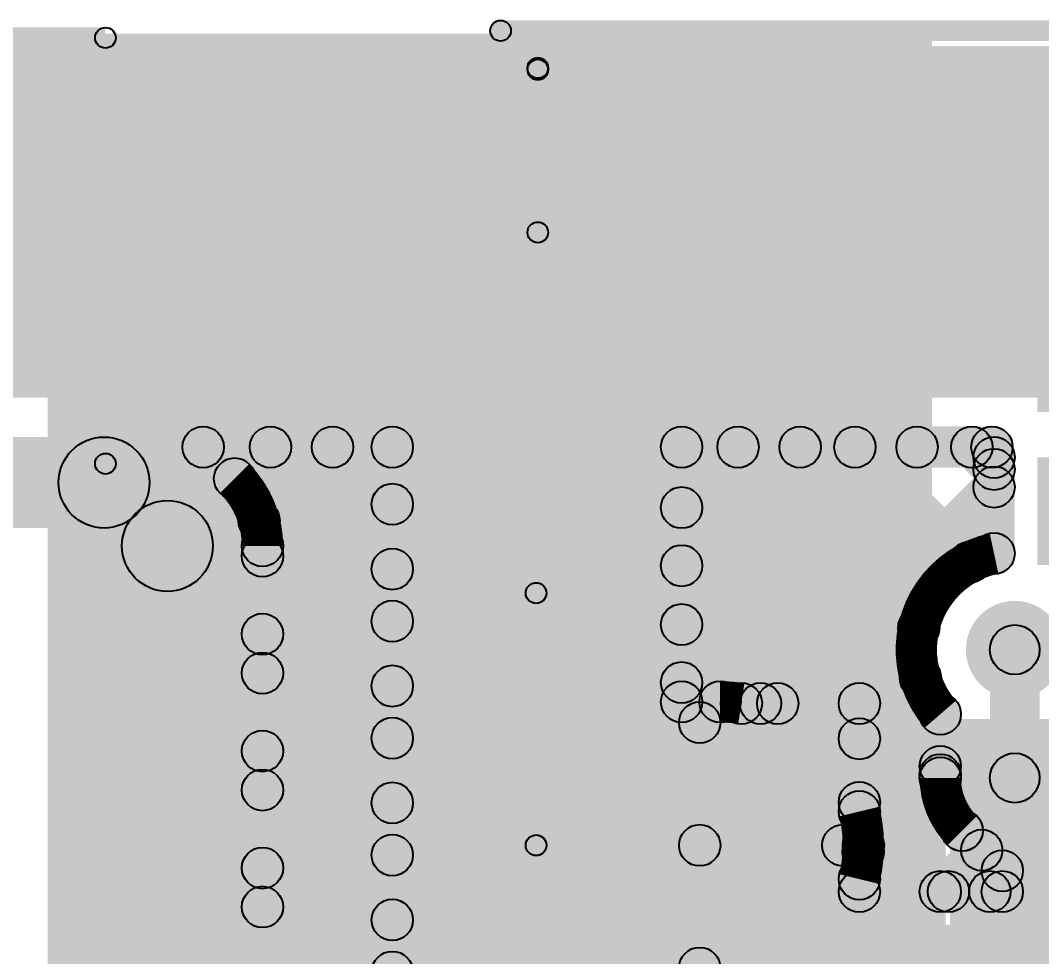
# Model space of a CAD drawing. Header units: millimetres. Extents: x -0.08 to 3.07, y -0.08 to 2.73.
# Drawn here: x 0.1904 to 0.4375, y 2.3368 to 2.5632 of the extents above; entities that cross this region are included whole.
import ezdxf

# ---------------------------------------------------------------- set-up
doc = ezdxf.new("R2010")
doc.units = ezdxf.units.MM
doc.header["$MEASUREMENT"] = 0
for name, color, linetype in [('BottomLayer', 5, 'Continuous'), ('BottomPaste', 16, 'Continuous'), ('BottomSolder', 6, 'Continuous'), ('PadHoleLayer', 156, 'Continuous'), ('TopLayer', 1, 'Continuous'), ('TopOverlay', 2, 'Continuous'), ('TopPaste', 8, 'Continuous'), ('TopSolder', 216, 'Continuous'), ('ViaHoleLayer', 16, 'Continuous')]:
    doc.layers.add(name, color=color, linetype=linetype)

# ---------------------------------------------------------------- blocks, each defined once
blk = doc.blocks.new('C10418_39')
at = {"layer": 'BottomLayer'}
h = blk.add_hatch(color=5, dxfattribs=at)
edge = h.paths.add_edge_path()
edge.add_arc((0.10335, 0), 0.01969, 270, 450)
edge.add_line((0.10335, 0.01969), (0.0935, 0.01969))
edge.add_arc((0.0935, 0), 0.01969, 90, 270)
edge.add_line((0.0935, -0.01969), (0.10335, -0.01969))
h = blk.add_hatch(color=5, dxfattribs=at)
edge = h.paths.add_edge_path()
edge.add_arc((0.1378, -0.11713), 0.01969, 180, 360)
edge.add_line((0.15748, -0.11713), (0.15748, -0.09547))
edge.add_arc((0.1378, -0.09547), 0.01969, 0, 180)
edge.add_line((0.11811, -0.09547), (0.11811, -0.11713))
at = {"layer": 'BottomSolder'}
h = blk.add_hatch(color=6, dxfattribs=at)
edge = h.paths.add_edge_path()
edge.add_arc((0.10335, 0), 0.02369, 270, 450)
edge.add_line((0.10335, 0.02369), (0.0935, 0.02369))
edge.add_arc((0.0935, 0), 0.02369, 90, 270)
edge.add_line((0.0935, -0.02369), (0.10335, -0.02369))
h = blk.add_hatch(color=6, dxfattribs=at)
edge = h.paths.add_edge_path()
edge.add_arc((0.1378, -0.11713), 0.02369, 180, 360)
edge.add_line((0.16148, -0.11713), (0.16148, -0.09547))
edge.add_arc((0.1378, -0.09547), 0.02369, 0, 180)
edge.add_line((0.11411, -0.09547), (0.11411, -0.11713))
at = {"layer": 'PadHoleLayer'}
h = blk.add_hatch(color=156, dxfattribs=at)
edge = h.paths.add_edge_path()
edge.add_arc((0.10433, 0), 0.01083, 270, 450)
edge.add_line((0.10433, 0.01083), (0.09252, 0.01083))
edge.add_arc((0.09252, 0), 0.01083, 90, 270)
edge.add_line((0.09252, -0.01083), (0.10433, -0.01083))
h = blk.add_hatch(color=156, dxfattribs=at)
edge = h.paths.add_edge_path()
edge.add_arc((0.1378, -0.11909), 0.00984, 180, 360)
edge.add_line((0.14764, -0.11909), (0.14764, -0.0935))
edge.add_arc((0.1378, -0.0935), 0.00984, 0, 180)
edge.add_line((0.12795, -0.0935), (0.12795, -0.11909))
at = {"layer": 'TopLayer'}
for points in [[(0.01732, 0.02657), (0.03386, 0.02657), (0.03386, -0.02657), (0.01732, -0.02657)], [(0.04291, 0.02657), (0.05945, 0.02657), (0.05945, -0.02657), (0.04291, -0.02657)]]:
    blk.add_hatch(color=1, dxfattribs=at).paths.add_polyline_path(points)
h = blk.add_hatch(color=1, dxfattribs=at)
edge = h.paths.add_edge_path()
edge.add_arc((0.10335, 0), 0.01969, 270, 450)
edge.add_line((0.10335, 0.01969), (0.0935, 0.01969))
edge.add_arc((0.0935, 0), 0.01969, 90, 270)
edge.add_line((0.0935, -0.01969), (0.10335, -0.01969))
h = blk.add_hatch(color=1, dxfattribs=at)
edge = h.paths.add_edge_path()
edge.add_arc((0.1378, -0.11713), 0.01969, 180, 360)
edge.add_line((0.15748, -0.11713), (0.15748, -0.09547))
edge.add_arc((0.1378, -0.09547), 0.01969, 0, 180)
edge.add_line((0.11811, -0.09547), (0.11811, -0.11713))
at = {"layer": 'TopOverlay'}
h = blk.add_hatch(color=2, dxfattribs=at)
edge = h.paths.add_edge_path()
edge.add_arc((0.138, 0), 0.0025, 0, 360)
for points in [[(0.1355, 0), (0.1405, 0), (0.1405, -0.061), (0.1355, -0.061)], [(0.13509, -0.14823), (0.14009, -0.14823), (0.14009, -0.1876), (0.13509, -0.1876)], [(0.14836, -0.19523), (0.14482, -0.19877), (0.13582, -0.18977), (0.13936, -0.18623)], [(0.14659, -0.1945), (0.14659, -0.1995), (-0.147, -0.1995), (-0.147, -0.1945)]]:
    blk.add_hatch(color=2, dxfattribs=at).paths.add_polyline_path(points)
h = blk.add_hatch(color=2, dxfattribs=at)
edge = h.paths.add_edge_path()
edge.add_arc((0.138, -0.061), 0.0025, 0, 360)
h = blk.add_hatch(color=2, dxfattribs=at)
edge = h.paths.add_edge_path()
edge.add_arc((0.13759, -0.14823), 0.0025, 0, 360)
h = blk.add_hatch(color=2, dxfattribs=at)
edge = h.paths.add_edge_path()
edge.add_arc((0.13759, -0.1876), 0.0025, 0, 360)
h = blk.add_hatch(color=2, dxfattribs=at)
edge = h.paths.add_edge_path()
edge.add_arc((0.13759, -0.188), 0.0025, 0, 360)
h = blk.add_hatch(color=2, dxfattribs=at)
edge = h.paths.add_edge_path()
edge.add_arc((0.14659, -0.197), 0.0025, 0, 360)
h = blk.add_hatch(color=2, dxfattribs=at)
edge = h.paths.add_edge_path()
edge.add_arc((0.14659, -0.197), 0.0025, 0, 360)
at = {"layer": 'TopPaste'}
for points in [[(0.01732, 0.02657), (0.03386, 0.02657), (0.03386, -0.02657), (0.01732, -0.02657)], [(0.04291, 0.02657), (0.05945, 0.02657), (0.05945, -0.02657), (0.04291, -0.02657)]]:
    blk.add_hatch(color=8, dxfattribs=at).paths.add_polyline_path(points)
at = {"layer": 'TopSolder'}
for points in [[(0.01332, 0.03057), (0.03786, 0.03057), (0.03786, -0.03057), (0.01332, -0.03057)], [(0.03891, 0.03057), (0.06345, 0.03057), (0.06345, -0.03057), (0.03891, -0.03057)]]:
    blk.add_hatch(color=216, dxfattribs=at).paths.add_polyline_path(points)
h = blk.add_hatch(color=216, dxfattribs=at)
edge = h.paths.add_edge_path()
edge.add_arc((0.10335, 0), 0.02369, 270, 450)
edge.add_line((0.10335, 0.02369), (0.0935, 0.02369))
edge.add_arc((0.0935, 0), 0.02369, 90, 270)
edge.add_line((0.0935, -0.02369), (0.10335, -0.02369))
h = blk.add_hatch(color=216, dxfattribs=at)
edge = h.paths.add_edge_path()
edge.add_arc((0.1378, -0.11713), 0.02369, 180, 360)
edge.add_line((0.16148, -0.11713), (0.16148, -0.09547))
edge.add_arc((0.1378, -0.09547), 0.02369, 0, 180)
edge.add_line((0.11411, -0.09547), (0.11411, -0.11713))
at = {"layer": 'TopOverlay'}
for centre in [(0.138, 0), (0.138, -0.061), (0.13759, -0.14823), (0.13759, -0.1876), (0.13759, -0.188), (0.14659, -0.197), (0.14659, -0.197)]:
    blk.add_circle(centre, 0.0025, dxfattribs=at)
blk = doc.blocks.new('B3U_1000P_63')
at = {"layer": 'TopLayer'}
for points in [[(-0.08307, 0.03386), (-0.05079, 0.03386), (-0.05079, -0.03386), (-0.08307, -0.03386)], [(0.05079, 0.03386), (0.08307, 0.03386), (0.08307, -0.03386), (0.05079, -0.03386)]]:
    blk.add_hatch(color=1, dxfattribs=at).paths.add_polyline_path(points)
at = {"layer": 'TopOverlay'}
h = blk.add_hatch(color=2, dxfattribs=at)
edge = h.paths.add_edge_path()
edge.add_arc((-0.053, 0.051), 0.0025, 0, 360)
for points in [[(-0.053, 0.0485), (-0.053, 0.0535), (0, 0.0535), (0, 0.0485)], [(0, 0.0485), (0, 0.0535), (0.052, 0.0535), (0.052, 0.0485)], [(-0.053, -0.0545), (-0.053, -0.0495), (0, -0.0495), (0, -0.0545)], [(0, -0.0545), (0, -0.0495), (0.052, -0.0495), (0.052, -0.0545)]]:
    blk.add_hatch(color=2, dxfattribs=at).paths.add_polyline_path(points)
h = blk.add_hatch(color=2, dxfattribs=at)
edge = h.paths.add_edge_path()
edge.add_arc((0, 0.051), 0.0025, 0, 360)
h = blk.add_hatch(color=2, dxfattribs=at)
edge = h.paths.add_edge_path()
edge.add_arc((0, 0.051), 0.0025, 0, 360)
h = blk.add_hatch(color=2, dxfattribs=at)
edge = h.paths.add_edge_path()
edge.add_arc((0.052, 0.051), 0.0025, 0, 360)
h = blk.add_hatch(color=2, dxfattribs=at)
edge = h.paths.add_edge_path()
edge.add_arc((-0.053, -0.052), 0.0025, 0, 360)
h = blk.add_hatch(color=2, dxfattribs=at)
edge = h.paths.add_edge_path()
edge.add_arc((0, -0.052), 0.0025, 0, 360)
h = blk.add_hatch(color=2, dxfattribs=at)
edge = h.paths.add_edge_path()
edge.add_arc((0, -0.052), 0.0025, 0, 360)
h = blk.add_hatch(color=2, dxfattribs=at)
edge = h.paths.add_edge_path()
edge.add_arc((0.052, -0.052), 0.0025, 0, 360)
at = {"layer": 'TopPaste'}
for points in [[(-0.08307, 0.03386), (-0.05079, 0.03386), (-0.05079, -0.03386), (-0.08307, -0.03386)], [(0.05079, 0.03386), (0.08307, 0.03386), (0.08307, -0.03386), (0.05079, -0.03386)]]:
    blk.add_hatch(color=8, dxfattribs=at).paths.add_polyline_path(points)
at = {"layer": 'TopSolder'}
for points in [[(-0.08707, 0.03786), (-0.04679, 0.03786), (-0.04679, -0.03786), (-0.08707, -0.03786)], [(0.04679, 0.03786), (0.08707, 0.03786), (0.08707, -0.03786), (0.04679, -0.03786)]]:
    blk.add_hatch(color=216, dxfattribs=at).paths.add_polyline_path(points)
at = {"layer": 'TopOverlay'}
for centre in [(-0.053, 0.051), (0, 0.051), (0, 0.051), (0.052, 0.051), (-0.053, -0.052), (0, -0.052), (0, -0.052), (0.052, -0.052)]:
    blk.add_circle(centre, 0.0025, dxfattribs=at)
blk = doc.blocks.new('R__0402_B_79')
at = {"layer": 'BottomLayer'}
for points in [[(-0.0095, 0.0125), (-0.0095, -0.0125), (-0.0275, -0.0125), (-0.0275, 0.0125)], [(0.0275, 0.0125), (0.0275, -0.0125), (0.0095, -0.0125), (0.0095, 0.0125)]]:
    blk.add_hatch(color=5, dxfattribs=at).paths.add_polyline_path(points)
at = {"layer": 'BottomPaste'}
for points in [[(-0.0095, 0.0125), (-0.0095, -0.0125), (-0.0275, -0.0125), (-0.0275, 0.0125)], [(0.0275, 0.0125), (0.0275, -0.0125), (0.0095, -0.0125), (0.0095, 0.0125)]]:
    blk.add_hatch(color=16, dxfattribs=at).paths.add_polyline_path(points)
at = {"layer": 'BottomSolder'}
for points in [[(-0.0055, 0.0165), (-0.0055, -0.0165), (-0.0315, -0.0165), (-0.0315, 0.0165)], [(0.0315, 0.0165), (0.0315, -0.0165), (0.0055, -0.0165), (0.0055, 0.0165)]]:
    blk.add_hatch(color=6, dxfattribs=at).paths.add_polyline_path(points)
blk = doc.blocks.new('C___0402_B_112')
at = {"layer": 'BottomLayer'}
for points in [[(-0.0095, 0.0125), (-0.0095, -0.0125), (-0.0275, -0.0125), (-0.0275, 0.0125)], [(0.0275, 0.0125), (0.0275, -0.0125), (0.0095, -0.0125), (0.0095, 0.0125)]]:
    blk.add_hatch(color=5, dxfattribs=at).paths.add_polyline_path(points)
at = {"layer": 'BottomPaste'}
for points in [[(-0.0095, 0.0125), (-0.0095, -0.0125), (-0.0275, -0.0125), (-0.0275, 0.0125)], [(0.0275, 0.0125), (0.0275, -0.0125), (0.0095, -0.0125), (0.0095, 0.0125)]]:
    blk.add_hatch(color=16, dxfattribs=at).paths.add_polyline_path(points)
at = {"layer": 'BottomSolder'}
for points in [[(-0.0055, 0.0165), (-0.0055, -0.0165), (-0.0315, -0.0165), (-0.0315, 0.0165)], [(0.0315, 0.0165), (0.0315, -0.0165), (0.0055, -0.0165), (0.0055, 0.0165)]]:
    blk.add_hatch(color=6, dxfattribs=at).paths.add_polyline_path(points)

msp = doc.modelspace()

# ---------------------------------------------------------------- hatches: boundary and pattern name
at = {"layer": 'BottomLayer'}
for points in [[(0.119, 2.472), (0.614, 2.472), (0.614, 2.557), (0.119, 2.557)], [(0.33841, 2.495), (0.29241, 2.495), (0.29241, 2.337), (0.33841, 2.337)], [(0.2311, 2.45646), (0.23818, 2.46354), (0.2458, 2.45591), (0.23873, 2.44884)], [(0.23464, 2.455), (0.23464, 2.465), (0.28041, 2.465), (0.28041, 2.455)], [(0.25171, 2.43869), (0.24464, 2.44577), (0.26241, 2.46354), (0.26948, 2.45646)], [(0.24739, 2.45646), (0.25446, 2.46354), (0.28394, 2.43405), (0.27687, 2.42698)], [(0.35394, 2.39951), (0.34687, 2.40658), (0.40383, 2.46354), (0.4109, 2.45646)], [(0.35394, 2.42779), (0.34687, 2.43487), (0.37554, 2.46354), (0.38261, 2.45646)], [(0.35041, 2.455), (0.35041, 2.465), (0.4255, 2.465), (0.4255, 2.455)], [(0.36052, 2.45646), (0.3676, 2.46354), (0.41132, 2.41981), (0.40425, 2.41274)], [(0.38881, 2.45646), (0.39588, 2.46354), (0.42369, 2.43573), (0.41661, 2.42866)], [(0.41709, 2.45646), (0.42416, 2.46354), (0.42954, 2.45816), (0.42246, 2.45109)], [(0.091, 2.44044), (0.091, 2.46244), (0.21067, 2.46244), (0.21067, 2.44044)], [(0.2029, 2.44366), (0.21845, 2.45922), (0.23378, 2.44389), (0.21822, 2.42833)], [(0.28541, 2.325), (0.27541, 2.325), (0.27541, 2.46), (0.28541, 2.46)], [(0.35541, 2.39839), (0.34541, 2.39839), (0.34541, 2.46), (0.35541, 2.46)], [(0.431, 2.43428), (0.421, 2.43428), (0.421, 2.4575), (0.431, 2.4575)], [(0.37718, 2.39446), (0.37011, 2.40154), (0.42246, 2.45389), (0.42954, 2.44682)], [(0.25254, 2.41124), (0.24546, 2.41831), (0.27687, 2.44972), (0.28394, 2.44265)], [(0.34687, 2.44183), (0.35394, 2.4489), (0.41654, 2.38631), (0.40946, 2.37924)], [(0.237, 1.963), (0.215, 1.963), (0.215, 2.43611), (0.237, 2.43611)], [(0.254, 1.98), (0.244, 1.98), (0.244, 2.43611), (0.254, 2.43611)], [(0.24546, 2.4301), (0.25254, 2.43717), (0.28394, 2.40577), (0.27687, 2.39869)], [(0.25254, 2.38295), (0.24546, 2.39003), (0.27687, 2.42143), (0.28394, 2.41436)], [(0.34687, 2.41355), (0.35394, 2.42062), (0.37303, 2.40154), (0.36596, 2.39446)], [(0.437, 2.38), (0.425, 2.38), (0.425, 2.411), (0.437, 2.411)], [(0.24546, 2.40182), (0.25254, 2.40889), (0.28394, 2.37748), (0.27687, 2.37041)], [(0.39694, 2.38594), (0.38987, 2.39301), (0.40463, 2.40777), (0.4117, 2.4007)], [(0.35041, 2.39339), (0.35041, 2.40339), (0.3597, 2.40339), (0.3597, 2.39339)], [(0.36486, 2.393), (0.36486, 2.403), (0.39341, 2.403), (0.39341, 2.393)], [(0.39841, 2.37187), (0.38841, 2.37187), (0.38841, 2.398), (0.39841, 2.398)], [(0.418, 2.38), (0.408, 2.38), (0.408, 2.39541), (0.418, 2.39541)], [(0.25254, 2.35467), (0.24546, 2.36174), (0.27687, 2.39315), (0.28394, 2.38608)], [(0.35978, 2.3637), (0.34978, 2.3637), (0.34978, 2.39339), (0.35978, 2.39339)], [(0.38141, 2.386), (0.33041, 2.386), (0.33041, 2.337), (0.38141, 2.337)], [(0.39789, 2.3586), (0.39081, 2.36567), (0.40946, 2.38432), (0.41654, 2.37725)], [(0.42676, 2.37576), (0.43524, 2.38424), (0.45024, 2.36924), (0.44176, 2.36076)], [(0.24546, 2.37353), (0.25254, 2.38061), (0.28394, 2.3492), (0.27687, 2.34213)], [(0.38987, 2.37055), (0.39694, 2.37762), (0.41853, 2.35604), (0.41146, 2.34896)], [(0.41476, 2.36371), (0.42183, 2.37078), (0.43154, 2.36108), (0.42446, 2.35401)], [(0.35478, 2.3587), (0.35478, 2.3687), (0.38939, 2.3687), (0.38939, 2.3587)], [(0.25254, 2.32639), (0.24546, 2.33346), (0.27687, 2.36487), (0.28394, 2.35779)], [(0.41654, 2.34896), (0.40946, 2.35604), (0.41949, 2.36606), (0.42656, 2.35899)], [(0.35978, 2.33402), (0.34978, 2.33402), (0.34978, 2.3637), (0.35978, 2.3637)], [(0.39341, 2.3475), (0.39341, 2.3575), (0.425, 2.3575), (0.425, 2.3475)], [(0.433, 2.3525), (0.423, 2.3525), (0.423, 2.35754), (0.433, 2.35754)], [(0.39841, 2.3525), (0.38841, 2.3525), (0.38841, 2.35553), (0.39841, 2.35553)], [(0.24546, 2.34525), (0.25254, 2.35232), (0.39354, 2.21132), (0.38646, 2.20425)]]:
    msp.add_hatch(color=5, dxfattribs=at).paths.add_polyline_path(points)
h = msp.add_hatch(color=5, dxfattribs=at)
edge = h.paths.add_edge_path()
edge.add_arc((0.23464, 2.46), 0.005, 0, 360)
h = msp.add_hatch(color=5, dxfattribs=at)
edge = h.paths.add_edge_path()
edge.add_arc((0.23464, 2.46), 0.005, 0, 360)
h = msp.add_hatch(color=5, dxfattribs=at)
edge = h.paths.add_edge_path()
edge.add_arc((0.25092, 2.46), 0.005, 0, 360)
h = msp.add_hatch(color=5, dxfattribs=at)
edge = h.paths.add_edge_path()
edge.add_arc((0.26594, 2.46), 0.005, 0, 360)
h = msp.add_hatch(color=5, dxfattribs=at)
edge = h.paths.add_edge_path()
edge.add_arc((0.28041, 2.46), 0.005, 0, 360)
h = msp.add_hatch(color=5, dxfattribs=at)
edge = h.paths.add_edge_path()
edge.add_arc((0.28041, 2.46), 0.005, 0, 360)
h = msp.add_hatch(color=5, dxfattribs=at)
edge = h.paths.add_edge_path()
edge.add_arc((0.35041, 2.46), 0.005, 0, 360)
h = msp.add_hatch(color=5, dxfattribs=at)
edge = h.paths.add_edge_path()
edge.add_arc((0.35041, 2.46), 0.005, 0, 360)
h = msp.add_hatch(color=5, dxfattribs=at)
edge = h.paths.add_edge_path()
edge.add_arc((0.36406, 2.46), 0.005, 0, 360)
h = msp.add_hatch(color=5, dxfattribs=at)
edge = h.paths.add_edge_path()
edge.add_arc((0.37908, 2.46), 0.005, 0, 360)
h = msp.add_hatch(color=5, dxfattribs=at)
edge = h.paths.add_edge_path()
edge.add_arc((0.39234, 2.46), 0.005, 0, 360)
h = msp.add_hatch(color=5, dxfattribs=at)
edge = h.paths.add_edge_path()
edge.add_arc((0.40736, 2.46), 0.005, 0, 360)
h = msp.add_hatch(color=5, dxfattribs=at)
edge = h.paths.add_edge_path()
edge.add_arc((0.42063, 2.46), 0.005, 0, 360)
h = msp.add_hatch(color=5, dxfattribs=at)
edge = h.paths.add_edge_path()
edge.add_arc((0.4255, 2.46), 0.005, 0, 360)
h = msp.add_hatch(color=5, dxfattribs=at)
edge = h.paths.add_edge_path()
edge.add_arc((0.21067, 2.45144), 0.011, 0, 360)
h = msp.add_hatch(color=5, dxfattribs=at)
edge = h.paths.add_edge_path()
edge.add_arc((0.21067, 2.45144), 0.011, 0, 360)
h = msp.add_hatch(color=5, dxfattribs=at)
edge = h.paths.add_edge_path()
edge.add_arc((0.426, 2.4575), 0.005, 0, 360)
h = msp.add_hatch(color=5, dxfattribs=at)
edge = h.paths.add_edge_path()
edge.add_arc((0.426, 2.45463), 0.005, 0, 360)
h = msp.add_hatch(color=5, dxfattribs=at)
edge = h.paths.add_edge_path()
edge.add_arc((0.24226, 2.45238), 0.005, 0, 360)
h = msp.add_hatch(color=5, dxfattribs=at)
edge = h.paths.add_edge_path()
edge.add_arc((0.24226, 2.45238), 0.005, 0, 360)
h = msp.add_hatch(color=5, dxfattribs=at)
edge = h.paths.add_edge_path()
edge.add_arc((0.24226, 2.45238), 0.005, 0, 360)
h = msp.add_hatch(color=5, dxfattribs=at)
edge = h.paths.add_edge_path()
edge.add_arc((0.426, 2.45035), 0.005, 0, 360)
h = msp.add_hatch(color=5, dxfattribs=at)
edge = h.paths.add_edge_path()
edge.add_arc((0.28041, 2.44618), 0.005, 0, 360)
h = msp.add_hatch(color=5, dxfattribs=at)
edge = h.paths.add_edge_path()
edge.add_arc((0.35041, 2.44537), 0.005, 0, 360)
h = msp.add_hatch(color=5, dxfattribs=at)
edge = h.paths.add_edge_path()
edge.add_arc((0.226, 2.43611), 0.011, 0, 360)
h = msp.add_hatch(color=5, dxfattribs=at)
edge = h.paths.add_edge_path()
edge.add_arc((0.226, 2.43611), 0.011, 0, 360)
h = msp.add_hatch(color=5, dxfattribs=at)
edge = h.paths.add_edge_path()
edge.add_arc((0.24817, 2.44223), 0.005, 0, 360)
h = msp.add_hatch(color=5, dxfattribs=at)
edge = h.paths.add_edge_path()
edge.add_arc((0.249, 2.43611), 0.005, 0, 360)
h = msp.add_hatch(color=5, dxfattribs=at)
edge = h.paths.add_edge_path()
edge.add_arc((0.249, 2.43611), 0.005, 0, 360)
h = msp.add_hatch(color=5, dxfattribs=at)
edge = h.paths.add_edge_path()
edge.add_arc((0.249, 2.43611), 0.005, 0, 360)
h = msp.add_hatch(color=5, dxfattribs=at)
edge = h.paths.add_edge_path()
edge.add_arc((0.249, 2.43364), 0.005, 0, 360)
h = msp.add_hatch(color=5, dxfattribs=at)
edge = h.paths.add_edge_path()
edge.add_arc((0.426, 2.43428), 0.005, 0, 360)
h = msp.add_hatch(color=5, dxfattribs=at)
edge = h.paths.add_edge_path()
edge.add_arc((0.426, 2.43428), 0.005, 0, 360)
h = msp.add_hatch(color=5, dxfattribs=at)
edge = h.paths.add_edge_path()
edge.add_arc((0.35041, 2.43133), 0.005, 0, 360)
h = msp.add_hatch(color=5, dxfattribs=at)
edge = h.paths.add_edge_path()
edge.add_arc((0.42015, 2.4322), 0.005, 0, 360)
h = msp.add_hatch(color=5, dxfattribs=at)
edge = h.paths.add_edge_path()
edge.add_arc((0.28041, 2.43051), 0.005, 0, 360)
h = msp.add_hatch(color=5, dxfattribs=at)
edge = h.paths.add_edge_path()
edge.add_arc((0.28041, 2.4179), 0.005, 0, 360)
h = msp.add_hatch(color=5, dxfattribs=at)
edge = h.paths.add_edge_path()
edge.add_arc((0.35041, 2.41708), 0.005, 0, 360)
h = msp.add_hatch(color=5, dxfattribs=at)
edge = h.paths.add_edge_path()
edge.add_arc((0.40778, 2.41628), 0.005, 0, 360)
h = msp.add_hatch(color=5, dxfattribs=at)
edge = h.paths.add_edge_path()
edge.add_arc((0.431, 2.411), 0.01181, 0, 360)
h = msp.add_hatch(color=5, dxfattribs=at)
edge = h.paths.add_edge_path()
edge.add_arc((0.249, 2.41477), 0.005, 0, 360)
h = msp.add_hatch(color=5, dxfattribs=at)
edge = h.paths.add_edge_path()
edge.add_arc((0.431, 2.411), 0.006, 0, 360)
h = msp.add_hatch(color=5, dxfattribs=at)
edge = h.paths.add_edge_path()
edge.add_arc((0.249, 2.40535), 0.005, 0, 360)
h = msp.add_hatch(color=5, dxfattribs=at)
edge = h.paths.add_edge_path()
edge.add_arc((0.40817, 2.40424), 0.005, 0, 360)
h = msp.add_hatch(color=5, dxfattribs=at)
edge = h.paths.add_edge_path()
edge.add_arc((0.28041, 2.40223), 0.005, 0, 360)
h = msp.add_hatch(color=5, dxfattribs=at)
edge = h.paths.add_edge_path()
edge.add_arc((0.35041, 2.40305), 0.005, 0, 360)
h = msp.add_hatch(color=5, dxfattribs=at)
edge = h.paths.add_edge_path()
edge.add_arc((0.35041, 2.39839), 0.005, 0, 360)
h = msp.add_hatch(color=5, dxfattribs=at)
edge = h.paths.add_edge_path()
edge.add_arc((0.35041, 2.39839), 0.005, 0, 360)
h = msp.add_hatch(color=5, dxfattribs=at)
edge = h.paths.add_edge_path()
edge.add_arc((0.3597, 2.39839), 0.005, 0, 360)
h = msp.add_hatch(color=5, dxfattribs=at)
edge = h.paths.add_edge_path()
edge.add_arc((0.3597, 2.39839), 0.005, 0, 360)
h = msp.add_hatch(color=5, dxfattribs=at)
edge = h.paths.add_edge_path()
edge.add_arc((0.36486, 2.398), 0.005, 0, 360)
h = msp.add_hatch(color=5, dxfattribs=at)
edge = h.paths.add_edge_path()
edge.add_arc((0.36486, 2.398), 0.005, 0, 360)
h = msp.add_hatch(color=5, dxfattribs=at)
edge = h.paths.add_edge_path()
edge.add_arc((0.36949, 2.398), 0.005, 0, 360)
h = msp.add_hatch(color=5, dxfattribs=at)
edge = h.paths.add_edge_path()
edge.add_arc((0.37365, 2.398), 0.005, 0, 360)
h = msp.add_hatch(color=5, dxfattribs=at)
edge = h.paths.add_edge_path()
edge.add_arc((0.39341, 2.398), 0.005, 0, 360)
h = msp.add_hatch(color=5, dxfattribs=at)
edge = h.paths.add_edge_path()
edge.add_arc((0.39341, 2.398), 0.005, 0, 360)
h = msp.add_hatch(color=5, dxfattribs=at)
edge = h.paths.add_edge_path()
edge.add_arc((0.413, 2.39541), 0.005, 0, 360)
h = msp.add_hatch(color=5, dxfattribs=at)
edge = h.paths.add_edge_path()
edge.add_arc((0.413, 2.39541), 0.005, 0, 360)
h = msp.add_hatch(color=5, dxfattribs=at)
edge = h.paths.add_edge_path()
edge.add_arc((0.35478, 2.39339), 0.005, 0, 360)
h = msp.add_hatch(color=5, dxfattribs=at)
edge = h.paths.add_edge_path()
edge.add_arc((0.28041, 2.38961), 0.005, 0, 360)
h = msp.add_hatch(color=5, dxfattribs=at)
edge = h.paths.add_edge_path()
edge.add_arc((0.39341, 2.38948), 0.005, 0, 360)
h = msp.add_hatch(color=5, dxfattribs=at)
edge = h.paths.add_edge_path()
edge.add_arc((0.249, 2.38649), 0.005, 0, 360)
h = msp.add_hatch(color=5, dxfattribs=at)
edge = h.paths.add_edge_path()
edge.add_arc((0.413, 2.38278), 0.005, 0, 360)
h = msp.add_hatch(color=5, dxfattribs=at)
edge = h.paths.add_edge_path()
edge.add_arc((0.413, 2.38078), 0.005, 0, 360)
h = msp.add_hatch(color=5, dxfattribs=at)
edge = h.paths.add_edge_path()
edge.add_arc((0.413, 2.38), 0.005, 0, 360)
h = msp.add_hatch(color=5, dxfattribs=at)
edge = h.paths.add_edge_path()
edge.add_arc((0.413, 2.38), 0.005, 0, 360)
h = msp.add_hatch(color=5, dxfattribs=at)
edge = h.paths.add_edge_path()
edge.add_arc((0.413, 2.38), 0.005, 0, 360)
h = msp.add_hatch(color=5, dxfattribs=at)
edge = h.paths.add_edge_path()
edge.add_arc((0.431, 2.38), 0.006, 0, 360)
h = msp.add_hatch(color=5, dxfattribs=at)
edge = h.paths.add_edge_path()
edge.add_arc((0.431, 2.38), 0.006, 0, 360)
h = msp.add_hatch(color=5, dxfattribs=at)
edge = h.paths.add_edge_path()
edge.add_arc((0.249, 2.37707), 0.005, 0, 360)
h = msp.add_hatch(color=5, dxfattribs=at)
edge = h.paths.add_edge_path()
edge.add_arc((0.28041, 2.37395), 0.005, 0, 360)
h = msp.add_hatch(color=5, dxfattribs=at)
edge = h.paths.add_edge_path()
edge.add_arc((0.39341, 2.37408), 0.005, 0, 360)
h = msp.add_hatch(color=5, dxfattribs=at)
edge = h.paths.add_edge_path()
edge.add_arc((0.39341, 2.37187), 0.005, 0, 360)
h = msp.add_hatch(color=5, dxfattribs=at)
edge = h.paths.add_edge_path()
edge.add_arc((0.39341, 2.37187), 0.005, 0, 360)
h = msp.add_hatch(color=5, dxfattribs=at)
edge = h.paths.add_edge_path()
edge.add_arc((0.41827, 2.36727), 0.005, 0, 360)
h = msp.add_hatch(color=5, dxfattribs=at)
edge = h.paths.add_edge_path()
edge.add_arc((0.4183, 2.36725), 0.005, 0, 360)
h = msp.add_hatch(color=5, dxfattribs=at)
edge = h.paths.add_edge_path()
edge.add_arc((0.4183, 2.36725), 0.005, 0, 360)
h = msp.add_hatch(color=5, dxfattribs=at)
edge = h.paths.add_edge_path()
edge.add_arc((0.35478, 2.3637), 0.005, 0, 360)
h = msp.add_hatch(color=5, dxfattribs=at)
edge = h.paths.add_edge_path()
edge.add_arc((0.35478, 2.3637), 0.005, 0, 360)
h = msp.add_hatch(color=5, dxfattribs=at)
edge = h.paths.add_edge_path()
edge.add_arc((0.35478, 2.3637), 0.005, 0, 360)
h = msp.add_hatch(color=5, dxfattribs=at)
edge = h.paths.add_edge_path()
edge.add_arc((0.38939, 2.3637), 0.005, 0, 360)
h = msp.add_hatch(color=5, dxfattribs=at)
edge = h.paths.add_edge_path()
edge.add_arc((0.39435, 2.36213), 0.005, 0, 360)
h = msp.add_hatch(color=5, dxfattribs=at)
edge = h.paths.add_edge_path()
edge.add_arc((0.39439, 2.3637), 0.005, 0, 360)
h = msp.add_hatch(color=5, dxfattribs=at)
edge = h.paths.add_edge_path()
edge.add_arc((0.39439, 2.3637), 0.005, 0, 360)
h = msp.add_hatch(color=5, dxfattribs=at)
edge = h.paths.add_edge_path()
edge.add_arc((0.42302, 2.36252), 0.005, 0, 360)
h = msp.add_hatch(color=5, dxfattribs=at)
edge = h.paths.add_edge_path()
edge.add_arc((0.28041, 2.36133), 0.005, 0, 360)
h = msp.add_hatch(color=5, dxfattribs=at)
edge = h.paths.add_edge_path()
edge.add_arc((0.249, 2.35821), 0.005, 0, 360)
h = msp.add_hatch(color=5, dxfattribs=at)
edge = h.paths.add_edge_path()
edge.add_arc((0.428, 2.35754), 0.005, 0, 360)
h = msp.add_hatch(color=5, dxfattribs=at)
edge = h.paths.add_edge_path()
edge.add_arc((0.428, 2.35754), 0.005, 0, 360)
h = msp.add_hatch(color=5, dxfattribs=at)
edge = h.paths.add_edge_path()
edge.add_arc((0.39341, 2.35553), 0.005, 0, 360)
h = msp.add_hatch(color=5, dxfattribs=at)
edge = h.paths.add_edge_path()
edge.add_arc((0.39341, 2.35553), 0.005, 0, 360)
h = msp.add_hatch(color=5, dxfattribs=at)
edge = h.paths.add_edge_path()
edge.add_arc((0.39341, 2.3525), 0.005, 0, 360)
h = msp.add_hatch(color=5, dxfattribs=at)
edge = h.paths.add_edge_path()
edge.add_arc((0.39341, 2.3525), 0.005, 0, 360)
h = msp.add_hatch(color=5, dxfattribs=at)
edge = h.paths.add_edge_path()
edge.add_arc((0.413, 2.3525), 0.005, 0, 360)
h = msp.add_hatch(color=5, dxfattribs=at)
edge = h.paths.add_edge_path()
edge.add_arc((0.41499, 2.3525), 0.005, 0, 360)
h = msp.add_hatch(color=5, dxfattribs=at)
edge = h.paths.add_edge_path()
edge.add_arc((0.425, 2.3525), 0.005, 0, 360)
h = msp.add_hatch(color=5, dxfattribs=at)
edge = h.paths.add_edge_path()
edge.add_arc((0.428, 2.3525), 0.005, 0, 360)
h = msp.add_hatch(color=5, dxfattribs=at)
edge = h.paths.add_edge_path()
edge.add_arc((0.249, 2.34879), 0.005, 0, 360)
h = msp.add_hatch(color=5, dxfattribs=at)
edge = h.paths.add_edge_path()
edge.add_arc((0.28041, 2.34566), 0.005, 0, 360)
h = msp.add_hatch(color=5, dxfattribs=at)
edge = h.paths.add_edge_path()
edge.add_arc((0.28041, 2.33305), 0.005, 0, 360)
h = msp.add_hatch(color=5, dxfattribs=at)
edge = h.paths.add_edge_path()
edge.add_arc((0.35478, 2.33402), 0.005, 0, 360)
at = {"layer": 'TopLayer'}
for points in [[(0.197, 2.26), (0.411, 2.26), (0.411, 2.56), (0.197, 2.56)], [(0.431, 2.405), (0.431, 2.417), (0.44486, 2.417), (0.44486, 2.405)]]:
    msp.add_hatch(color=1, dxfattribs=at).paths.add_polyline_path(points)
h = msp.add_hatch(color=1, dxfattribs=at)
edge = h.paths.add_edge_path()
edge.add_arc((0.431, 2.411), 0.01181, 0, 360)
h = msp.add_hatch(color=1, dxfattribs=at)
edge = h.paths.add_edge_path()
edge.add_arc((0.431, 2.411), 0.006, 0, 360)
at = {"layer": 'ViaHoleLayer'}
h = msp.add_hatch(color=16, dxfattribs=at)
edge = h.paths.add_edge_path()
edge.add_arc((0.431, 2.411), 0.00591, 0, 360)

# ---------------------------------------------------------------- linework, layer by layer
at = {"layer": 'BottomLayer', "const_width": 0.01}
for points in [[(0.24226, 2.45238, -0.198912), (0.249, 2.43611)], [(0.24226, 2.45238, -0.198912), (0.249, 2.43611)], [(0.413, 2.39541, -0.570215), (0.426, 2.43428)], [(0.3597, 2.39839, -0.037344), (0.36486, 2.398)], [(0.41827, 2.36727, -0.198912), (0.413, 2.38)], [(0.4183, 2.36725, -0.199396), (0.413, 2.38)], [(0.39341, 2.37187, -0.05953), (0.39439, 2.3637)], [(0.39439, 2.3637, -0.05953), (0.39341, 2.35553)]]:
    msp.add_lwpolyline(points, format="xyb", dxfattribs=at)
at = {"layer": 'BottomLayer'}
for centre, radius in [((0.23464, 2.46), 0.005), ((0.23464, 2.46), 0.005), ((0.25092, 2.46), 0.005), ((0.26594, 2.46), 0.005), ((0.28041, 2.46), 0.005), ((0.28041, 2.46), 0.005), ((0.35041, 2.46), 0.005), ((0.35041, 2.46), 0.005), ((0.36406, 2.46), 0.005), ((0.37908, 2.46), 0.005), ((0.39234, 2.46), 0.005), ((0.40736, 2.46), 0.005), ((0.42063, 2.46), 0.005), ((0.4255, 2.46), 0.005), ((0.21067, 2.45144), 0.011), ((0.21067, 2.45144), 0.011), ((0.426, 2.4575), 0.005), ((0.426, 2.45463), 0.005), ((0.24226, 2.45238), 0.005), ((0.24226, 2.45238), 0.005), ((0.24226, 2.45238), 0.005), ((0.426, 2.45035), 0.005), ((0.28041, 2.44618), 0.005), ((0.35041, 2.44537), 0.005), ((0.226, 2.43611), 0.011), ((0.226, 2.43611), 0.011), ((0.24817, 2.44223), 0.005), ((0.249, 2.43611), 0.005), ((0.249, 2.43611), 0.005), ((0.249, 2.43611), 0.005), ((0.249, 2.43364), 0.005), ((0.426, 2.43428), 0.005), ((0.426, 2.43428), 0.005), ((0.35041, 2.43133), 0.005), ((0.42015, 2.4322), 0.005), ((0.28041, 2.43051), 0.005), ((0.28041, 2.4179), 0.005), ((0.35041, 2.41708), 0.005), ((0.40778, 2.41628), 0.005), ((0.249, 2.41477), 0.005), ((0.431, 2.411), 0.006), ((0.249, 2.40535), 0.005), ((0.40817, 2.40424), 0.005), ((0.28041, 2.40223), 0.005), ((0.35041, 2.40305), 0.005), ((0.35041, 2.39839), 0.005), ((0.35041, 2.39839), 0.005), ((0.3597, 2.39839), 0.005), ((0.3597, 2.39839), 0.005), ((0.36486, 2.398), 0.005), ((0.36486, 2.398), 0.005), ((0.36949, 2.398), 0.005), ((0.37365, 2.398), 0.005), ((0.39341, 2.398), 0.005), ((0.39341, 2.398), 0.005), ((0.413, 2.39541), 0.005), ((0.413, 2.39541), 0.005), ((0.35478, 2.39339), 0.005), ((0.28041, 2.38961), 0.005), ((0.39341, 2.38948), 0.005), ((0.249, 2.38649), 0.005), ((0.413, 2.38278), 0.005), ((0.413, 2.38078), 0.005), ((0.413, 2.38), 0.005), ((0.413, 2.38), 0.005), ((0.413, 2.38), 0.005), ((0.431, 2.38), 0.006), ((0.431, 2.38), 0.006), ((0.249, 2.37707), 0.005), ((0.28041, 2.37395), 0.005), ((0.39341, 2.37408), 0.005), ((0.39341, 2.37187), 0.005), ((0.39341, 2.37187), 0.005), ((0.41827, 2.36727), 0.005), ((0.4183, 2.36725), 0.005), ((0.4183, 2.36725), 0.005), ((0.35478, 2.3637), 0.005), ((0.35478, 2.3637), 0.005), ((0.35478, 2.3637), 0.005), ((0.38939, 2.3637), 0.005), ((0.39435, 2.36213), 0.005), ((0.39439, 2.3637), 0.005), ((0.39439, 2.3637), 0.005), ((0.42302, 2.36252), 0.005), ((0.28041, 2.36133), 0.005), ((0.249, 2.35821), 0.005), ((0.428, 2.35754), 0.005), ((0.428, 2.35754), 0.005), ((0.39341, 2.35553), 0.005), ((0.39341, 2.35553), 0.005), ((0.39341, 2.3525), 0.005), ((0.39341, 2.3525), 0.005), ((0.413, 2.3525), 0.005), ((0.41499, 2.3525), 0.005), ((0.425, 2.3525), 0.005), ((0.428, 2.3525), 0.005), ((0.249, 2.34879), 0.005), ((0.28041, 2.34566), 0.005), ((0.28041, 2.33305), 0.005), ((0.35478, 2.33402), 0.005)]:
    msp.add_circle(centre, radius, dxfattribs=at)
at = {"layer": 'TopLayer'}
msp.add_circle((0.431, 2.411), 0.006, dxfattribs=at)

# ---------------------------------------------------------------- block references
for name, p, rotation in [('C10418_39', (0.4532, 2.3637), 180), ('B3U_1000P_63', (0.159, 2.508), 360), ('C___0402_B_112', (0.453, 2.463), 90), ('R__0402_B_79', (0.4275, 2.328), 360)]:
    msp.add_blockref(name, p, dxfattribs=dict(rotation=rotation))

# ---------------------------------------------------------------- texts
at = {"layer": 'TopOverlay'}
msp.add_text('USB', height=0.06, rotation=360, dxfattribs=at).set_placement((0.195, 2.372))

doc.saveas('drawing.dxf')
